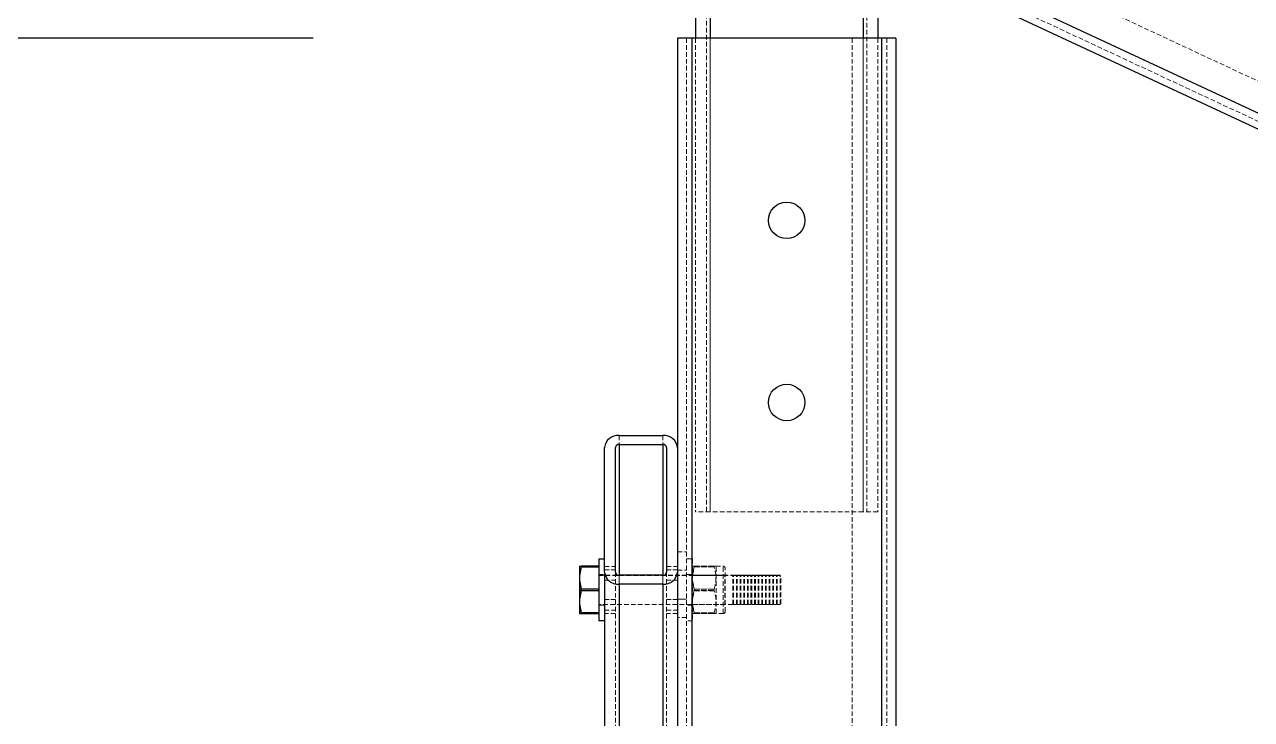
# Model space of a CAD drawing. Header units: millimetres. Extents: x -116399 to 112199, y -90759 to -31335.
# Drawn here: x 104888.4 to 105225.2, y -46844.9 to -46654.2 of the extents above; entities that cross this region are included whole.
import ezdxf

# ---------------------------------------------------------------- set-up
doc = ezdxf.new("R2010")
doc.units = ezdxf.units.MM
doc.linetypes.add('HIDDEN', pattern=[1.905, 1.27, -0.635])
doc.styles.add('Annotative', font='simplex.shx', dxfattribs={"height": 2.5})
doc.dimstyles.new('Annotative', dxfattribs={"dimscale": 0, "dimtxt": 2.5, "dimasz": 2.5, "dimexe": 1.25, "dimexo": 2, "dimtad": 1, "dimtxsty": 'Annotative', "dimblk": 'OBLIQUE', "dimcen": 2.5, "dimazin": 3, "dimtfac": 1, "dimtmove": 0, "dimatfit": 3, "dimfxl": 1})

# ---------------------------------------------------------------- blocks, each defined once
blk = doc.blocks.new('_Oblique')
at = {"color": 0, "linetype": 'ByBlock', "lineweight": -2}
blk.add_line((-0.5, -0.5), (0.5, 0.5), dxfattribs=at)
blk = doc.blocks.new('*D412')
at = {"color": 8, "lineweight": -2}
for p, q in [((104967.62, -46657.92), (104455.26, -46657.92)), ((104517.76, -50072.92), (104517.76, -46657.92)), ((104668.65, -50072.92), (104455.26, -50072.92))]:
    blk.add_line(p, q, dxfattribs=at)
at = {"layer": 'Defpoints', "color": 0}
for p in [(104517.76, -46657.92), (105067.62, -46657.92), (104768.65, -50072.92)]:
    blk.add_point(p, dxfattribs=at)
at = {"color": 8, "lineweight": -2, "xscale": 125, "yscale": 125, "zscale": 125}
for p, rotation in [((104517.76, -46657.92), 90), ((104517.76, -50072.92), 270)]:
    blk.add_blockref('_Oblique', p, dxfattribs=dict(at, rotation=rotation))
at = {"insert": (104424.01, -48365.42), "char_height": 125, "attachment_point": 5, "rotation": 90, "style": 'Annotative'}
blk.add_mtext('3415', dxfattribs=at)
blk = doc.blocks.new('*D405')
at = {"color": 8, "lineweight": -2}
for p, q in [((105058.38, -46427.75), (105131.21, -46271.57)), ((105123.29, -46288.56), (106392.11, -46880.24)), ((106327.21, -47019.42), (106400.04, -46863.24))]:
    blk.add_line(p, q, dxfattribs=at)
at = {"layer": 'Defpoints', "color": 0}
for p in [(105045.7, -46454.94), (106392.11, -46880.24), (106314.53, -47046.61)]:
    blk.add_point(p, dxfattribs=at)
at = {"color": 8, "lineweight": -2, "xscale": 37.5, "yscale": 37.5, "zscale": 37.5}
for p, rotation in [((105123.29, -46288.56), 154.9996608847016), ((106392.11, -46880.24), 334.9996608847017)]:
    blk.add_blockref('_Oblique', p, dxfattribs=dict(at, rotation=rotation))
at = {"insert": (105769.59, -46558.91), "char_height": 37.5, "attachment_point": 5, "rotation": 334.9997, "style": 'Annotative'}
blk.add_mtext('1400', dxfattribs=at)
blk = doc.blocks.new('*D402')
at = {"color": 8, "lineweight": -2}
for p, q in [((104631.93, -46195.59), (104769.45, -45900.69)), ((106922.16, -46925.22), (104761.52, -45917.69)), ((106792.57, -47203.12), (106930.08, -46908.23))]:
    blk.add_line(p, q, dxfattribs=at)
at = {"layer": 'Defpoints', "color": 0}
for p in [(104761.52, -45917.69), (104619.25, -46222.78), (106779.89, -47230.31)]:
    blk.add_point(p, dxfattribs=at)
at = {"color": 8, "lineweight": -2, "xscale": 37.5, "yscale": 37.5, "zscale": 37.5}
for p, rotation in [((104761.52, -45917.69), 154.9996608846983), ((106922.16, -46925.22), 334.9996608846983)]:
    blk.add_blockref('_Oblique', p, dxfattribs=dict(at, rotation=rotation))
at = {"insert": (105853.73, -46395.96), "char_height": 37.5, "attachment_point": 5, "rotation": 334.9997, "style": 'Annotative'}
blk.add_mtext('2384', dxfattribs=at)

msp = doc.modelspace()

# ---------------------------------------------------------------- linework, layer by layer
at = {"color": 7, "linetype": 'HIDDEN', "lineweight": 18}
for p, q in [((108530.877, -48210.328), (104905.655, -46519.834)), ((108527.496, -48217.578), (104902.274, -46527.084)), ((108527.496, -48217.578), (104902.274, -46527.084)), ((108527.496, -48217.578), (104902.274, -46527.084)), ((108527.496, -48217.578), (104902.274, -46527.084)), ((108527.496, -48217.578), (104902.274, -46527.084)), ((108527.496, -48217.578), (104902.274, -46527.084)), ((108527.496, -48217.578), (104902.274, -46527.084)), ((108526.65, -48219.391), (104901.429, -46528.897)), ((105075.624, -46557.919), (105075.624, -46787.919)), ((105076.624, -46557.919), (105076.624, -46787.919)), ((105076.624, -46557.919), (105076.624, -46787.919)), ((105076.624, -46557.919), (105076.624, -46787.919)), ((105118.624, -46577.038), (105118.624, -46787.919)), ((105118.624, -46577.038), (105118.624, -46787.919)), ((105118.624, -46577.038), (105118.624, -46787.919)), ((105119.624, -46577.504), (105119.624, -46787.919)), ((105070.124, -46657.919), (105070.124, -50072.919)), ((105071.624, -46657.919), (105071.624, -50072.919)), ((105071.624, -46657.919), (105071.624, -50072.919)), ((105071.624, -46657.919), (105071.624, -50072.919)), ((105072.624, -46657.919), (105072.624, -46787.919)), ((105076.624, -46657.919), (105076.624, -46787.919)), ((105115.624, -46657.919), (105115.624, -50072.919)), ((105118.624, -46657.919), (105118.624, -46787.919)), ((105122.624, -46657.919), (105122.624, -46787.919)), ((105123.624, -46657.919), (105123.624, -50072.919)), ((105123.624, -46657.919), (105123.624, -50072.919)), ((105123.624, -46657.919), (105123.624, -50072.919)), ((105123.624, -46657.919), (105123.624, -50072.919)), ((105123.624, -46657.919), (105123.624, -50072.919)), ((105123.624, -46657.919), (105123.624, -50072.919)), ((105123.624, -46657.919), (105123.624, -50072.919)), ((105125.124, -46657.919), (105125.124, -50072.919)), ((105051.624, -46766.988), (105051.624, -48618.493)), ((105063.624, -46767.003), (105051.624, -46767.003)), ((105051.624, -46767.003), (105051.624, -48615.806)), ((105063.624, -46766.988), (105063.624, -48618.493)), ((105063.624, -46767.003), (105063.624, -48615.806)), ((105051.624, -46769.452), (105051.624, -48618.255)), ((105063.624, -46769.452), (105051.624, -46769.452)), ((105063.624, -46769.452), (105063.624, -48618.255)), ((105076.624, -46787.919), (105072.624, -46787.919)), ((105118.624, -46787.919), (105076.624, -46787.919)), ((105122.624, -46787.919), (105118.624, -46787.919)), ((105067.624, -46798.919), (105070.124, -46798.919)), ((105070.124, -46800.863), (105071.724, -46800.863)), ((105070.124, -46800.865), (105071.724, -46800.865)), ((105071.724, -46800.863), (105071.724, -46800.865)), ((105071.724, -46800.865), (105071.724, -46817.865)), ((105041.224, -46802.869), (105040.724, -46802.866)), ((105041.224, -46803.046), (105040.724, -46805.531)), ((105040.724, -46805.543), (105041.224, -46803.054)), ((105040.724, -46805.545), (105041.224, -46803.056)), ((105041.224, -46802.867), (105046.024, -46802.867)), ((105041.224, -46802.869), (105046.024, -46802.869)), ((105041.224, -46803.046), (105046.024, -46803.046)), ((105046.024, -46803.054), (105041.224, -46803.054)), ((105046.024, -46803.056), (105041.224, -46803.056)), ((105047.624, -46802.919), (105050.624, -46802.919)), ((105050.624, -46803.838), (105047.624, -46803.838)), ((105047.624, -46803.841), (105050.624, -46803.841)), ((105064.624, -46802.919), (105067.624, -46802.919)), ((105067.624, -46803.838), (105064.624, -46803.838)), ((105064.624, -46803.841), (105067.624, -46803.841)), ((105067.624, -46803.919), (105070.124, -46803.919)), ((105067.624, -46803.919), (105070.124, -46803.919)), ((105071.724, -46802.874), (105071.73, -46802.863)), ((105071.724, -46802.876), (105071.73, -46802.865)), ((105071.802, -46805.398), (105072.243, -46803.074)), ((105077.704, -46802.86), (105072.243, -46802.86)), ((105072.243, -46803.068), (105072.243, -46802.862)), ((105077.704, -46802.862), (105072.243, -46802.862)), ((105072.243, -46802.867), (105077.704, -46802.867)), ((105072.243, -46802.869), (105072.243, -46803.076)), ((105072.243, -46802.869), (105077.704, -46802.869)), ((105072.243, -46803.066), (105077.704, -46803.066)), ((105072.243, -46803.068), (105077.704, -46803.068)), ((105077.704, -46803.074), (105072.243, -46803.074)), ((105077.704, -46803.076), (105072.243, -46803.076)), ((105077.704, -46802.86), (105078.217, -46802.863)), ((105077.704, -46803.068), (105077.704, -46802.862)), ((105078.217, -46802.863), (105078.224, -46802.874)), ((105078.217, -46802.865), (105078.224, -46802.876)), ((105078.224, -46802.876), (105078.224, -46802.874)), ((105078.224, -46802.874), (105080.224, -46802.874)), ((105078.224, -46815.855), (105078.224, -46802.876)), ((105078.224, -46802.876), (105080.224, -46802.876)), ((105080.224, -46815.852), (105080.224, -46802.874)), ((105080.224, -46815.855), (105080.224, -46802.876)), ((105080.724, -46803.376), (105080.724, -46803.374)), ((105080.724, -46815.355), (105080.724, -46803.376)), ((105040.724, -46806.683), (105041.224, -46809.169)), ((105041.224, -46809.184), (105040.724, -46806.696)), ((105041.224, -46809.186), (105040.724, -46806.698)), ((105046.024, -46805.163), (105047.624, -46805.163)), ((105046.024, -46805.165), (105047.624, -46805.165)), ((105046.024, -46805.363), (105082.824, -46805.363)), ((105046.024, -46805.365), (105082.824, -46805.365)), ((105047.624, -46806.727), (105050.624, -46806.727)), ((105047.624, -46806.734), (105050.624, -46806.734)), ((105050.624, -46804.507), (105050.624, -48656.011)), ((105051.624, -46805.322), (105051.624, -48656.827)), ((105051.624, -46805.322), (105051.624, -48620.94)), ((105051.624, -46805.365), (105051.624, -48654.168)), ((105051.624, -46805.365), (105063.624, -46805.365)), ((105063.624, -46805.322), (105063.624, -48656.827)), ((105063.624, -46805.322), (105063.624, -48620.94)), ((105063.624, -46805.365), (105063.624, -48654.168)), ((105064.624, -46804.507), (105064.624, -48656.011)), ((105064.624, -46806.727), (105067.624, -46806.727)), ((105064.624, -46806.734), (105067.624, -46806.734)), ((105070.124, -46805.163), (105071.724, -46805.163)), ((105070.124, -46805.165), (105071.724, -46805.165)), ((105071.724, -46805.363), (105080.624, -46805.363)), ((105071.724, -46805.365), (105080.624, -46805.365)), ((105071.801, -46806.825), (105072.243, -46809.149)), ((105080.624, -46805.363), (105080.724, -46805.263)), ((105080.624, -46805.365), (105080.724, -46805.265)), ((105080.624, -46805.365), (105080.624, -46805.363)), ((105080.624, -46813.365), (105080.624, -46805.365)), ((105082.824, -46805.365), (105082.824, -46805.363)), ((105082.824, -46813.365), (105082.824, -46805.365)), ((105082.824, -46805.563), (105083.024, -46805.563)), ((105082.824, -46805.565), (105083.024, -46805.565)), ((105083.024, -46805.365), (105083.024, -46805.363)), ((105083.024, -46805.363), (105083.824, -46805.363)), ((105083.024, -46813.365), (105083.024, -46805.365)), ((105083.024, -46805.365), (105083.824, -46805.365)), ((105083.824, -46805.365), (105083.824, -46805.363)), ((105083.824, -46813.365), (105083.824, -46805.365)), ((105083.824, -46805.563), (105084.024, -46805.563)), ((105083.824, -46805.565), (105084.024, -46805.565)), ((105084.024, -46805.365), (105084.024, -46805.363)), ((105084.024, -46805.363), (105084.824, -46805.363)), ((105084.024, -46813.365), (105084.024, -46805.365)), ((105084.024, -46805.365), (105084.824, -46805.365)), ((105084.824, -46805.365), (105084.824, -46805.363)), ((105084.824, -46813.365), (105084.824, -46805.365)), ((105084.824, -46805.563), (105085.024, -46805.563)), ((105084.824, -46805.565), (105085.024, -46805.565)), ((105085.024, -46805.365), (105085.024, -46805.363)), ((105085.024, -46805.363), (105085.824, -46805.363)), ((105085.024, -46813.365), (105085.024, -46805.365)), ((105085.024, -46805.365), (105085.824, -46805.365)), ((105085.824, -46805.365), (105085.824, -46805.363)), ((105085.824, -46813.365), (105085.824, -46805.365)), ((105085.824, -46805.563), (105086.024, -46805.563)), ((105085.824, -46805.565), (105086.024, -46805.565)), ((105086.024, -46805.365), (105086.024, -46805.363)), ((105086.024, -46805.363), (105086.824, -46805.363)), ((105086.024, -46813.365), (105086.024, -46805.365)), ((105086.024, -46805.365), (105086.824, -46805.365)), ((105086.824, -46805.365), (105086.824, -46805.363)), ((105086.824, -46813.365), (105086.824, -46805.365)), ((105086.824, -46805.563), (105087.024, -46805.563)), ((105086.824, -46805.565), (105087.024, -46805.565)), ((105087.024, -46805.365), (105087.024, -46805.363)), ((105087.024, -46805.363), (105087.824, -46805.363)), ((105087.024, -46813.365), (105087.024, -46805.365)), ((105087.024, -46805.365), (105087.824, -46805.365)), ((105087.824, -46805.365), (105087.824, -46805.363)), ((105087.824, -46813.365), (105087.824, -46805.365)), ((105087.824, -46805.563), (105088.024, -46805.563)), ((105087.824, -46805.565), (105088.024, -46805.565)), ((105088.024, -46805.365), (105088.024, -46805.363)), ((105088.024, -46805.363), (105088.824, -46805.363)), ((105088.024, -46813.365), (105088.024, -46805.365)), ((105088.024, -46805.365), (105088.824, -46805.365)), ((105088.824, -46805.365), (105088.824, -46805.363)), ((105088.824, -46813.365), (105088.824, -46805.365)), ((105088.824, -46805.563), (105089.024, -46805.563)), ((105088.824, -46805.565), (105089.024, -46805.565)), ((105089.024, -46805.365), (105089.024, -46805.363)), ((105089.024, -46805.363), (105089.824, -46805.363)), ((105089.024, -46813.365), (105089.024, -46805.365)), ((105089.024, -46805.365), (105089.824, -46805.365)), ((105089.824, -46805.365), (105089.824, -46805.363)), ((105089.824, -46813.365), (105089.824, -46805.365)), ((105089.824, -46805.563), (105090.024, -46805.563)), ((105089.824, -46805.565), (105090.024, -46805.565)), ((105090.024, -46805.365), (105090.024, -46805.363)), ((105090.024, -46805.363), (105090.824, -46805.363)), ((105090.024, -46813.365), (105090.024, -46805.365)), ((105090.024, -46805.365), (105090.824, -46805.365)), ((105090.824, -46805.365), (105090.824, -46805.363)), ((105090.824, -46813.365), (105090.824, -46805.365)), ((105090.824, -46805.563), (105091.024, -46805.563)), ((105090.824, -46805.565), (105091.024, -46805.565)), ((105091.024, -46805.365), (105091.024, -46805.363)), ((105091.024, -46805.363), (105091.824, -46805.363)), ((105091.024, -46813.365), (105091.024, -46805.365)), ((105091.024, -46805.365), (105091.824, -46805.365)), ((105091.824, -46805.365), (105091.824, -46805.363)), ((105091.824, -46813.365), (105091.824, -46805.365)), ((105091.824, -46805.563), (105092.024, -46805.563)), ((105091.824, -46805.565), (105092.024, -46805.565)), ((105092.024, -46805.365), (105092.024, -46805.363)), ((105092.024, -46805.363), (105092.824, -46805.363)), ((105092.024, -46813.365), (105092.024, -46805.365)), ((105092.024, -46805.365), (105092.824, -46805.365)), ((105092.824, -46805.365), (105092.824, -46805.363)), ((105092.824, -46813.365), (105092.824, -46805.365)), ((105092.824, -46805.563), (105093.024, -46805.563)), ((105092.824, -46805.565), (105093.024, -46805.565)), ((105093.024, -46805.365), (105093.024, -46805.363)), ((105093.024, -46805.363), (105093.824, -46805.363)), ((105093.024, -46813.365), (105093.024, -46805.365)), ((105093.024, -46805.365), (105093.824, -46805.365)), ((105093.824, -46805.365), (105093.824, -46805.363)), ((105093.824, -46813.365), (105093.824, -46805.365)), ((105093.824, -46805.563), (105094.024, -46805.563)), ((105093.824, -46805.565), (105094.024, -46805.565)), ((105094.024, -46805.365), (105094.024, -46805.363)), ((105094.024, -46805.363), (105094.824, -46805.363)), ((105094.024, -46813.365), (105094.024, -46805.365)), ((105094.024, -46805.365), (105094.824, -46805.365)), ((105094.824, -46805.365), (105094.824, -46805.363)), ((105094.824, -46813.365), (105094.824, -46805.365)), ((105094.824, -46805.563), (105095.024, -46805.563)), ((105094.824, -46805.565), (105095.024, -46805.565)), ((105095.024, -46805.365), (105095.024, -46805.363)), ((105095.024, -46805.363), (105095.824, -46805.363)), ((105095.024, -46813.365), (105095.024, -46805.365)), ((105095.024, -46805.365), (105095.824, -46805.365)), ((105095.824, -46805.365), (105095.824, -46805.363)), ((105095.824, -46813.365), (105095.824, -46805.365)), ((105095.824, -46805.563), (105096.024, -46805.563)), ((105095.824, -46805.565), (105096.024, -46805.565)), ((105096.024, -46805.565), (105096.024, -46805.563)), ((105096.024, -46813.165), (105096.024, -46805.565)), ((105041.224, -46809.542), (105040.724, -46812.031)), ((105040.724, -46812.043), (105041.224, -46809.558)), ((105040.724, -46812.045), (105041.224, -46809.56)), ((105046.024, -46809.169), (105041.224, -46809.169)), ((105041.224, -46809.184), (105046.024, -46809.184)), ((105041.224, -46809.186), (105046.024, -46809.186)), ((105041.224, -46809.542), (105046.024, -46809.542)), ((105046.024, -46809.558), (105041.224, -46809.558)), ((105046.024, -46809.56), (105041.224, -46809.56)), ((105051.624, -46807.814), (105051.624, -48656.617)), ((105051.624, -46807.814), (105063.624, -46807.814)), ((105063.624, -46807.814), (105063.624, -48656.617)), ((105071.801, -46811.9), (105072.243, -46809.578)), ((105077.704, -46809.149), (105072.243, -46809.149)), ((105072.243, -46809.564), (105072.243, -46809.151)), ((105077.704, -46809.151), (105072.243, -46809.151)), ((105072.243, -46809.164), (105077.704, -46809.164)), ((105072.243, -46809.167), (105072.243, -46809.58)), ((105072.243, -46809.167), (105077.704, -46809.167)), ((105072.243, -46809.562), (105077.704, -46809.562)), ((105072.243, -46809.564), (105077.704, -46809.564)), ((105077.704, -46809.578), (105072.243, -46809.578)), ((105077.704, -46809.58), (105072.243, -46809.58)), ((105077.704, -46809.564), (105077.704, -46809.151)), ((105040.724, -46813.184), (105041.224, -46815.672)), ((105041.224, -46815.68), (105040.724, -46813.195)), ((105041.224, -46815.683), (105040.724, -46813.197)), ((105082.824, -46813.363), (105046.024, -46813.363)), ((105082.824, -46813.365), (105046.024, -46813.365)), ((105047.624, -46813.563), (105046.024, -46813.563)), ((105047.624, -46813.565), (105046.024, -46813.565)), ((105050.624, -46811.997), (105047.624, -46811.997)), ((105047.624, -46812), (105050.624, -46812)), ((105067.624, -46811.997), (105064.624, -46811.997)), ((105064.624, -46812), (105067.624, -46812)), ((105070.124, -46811.919), (105067.624, -46811.919)), ((105067.624, -46811.919), (105070.124, -46811.919)), ((105071.724, -46813.563), (105070.124, -46813.563)), ((105071.724, -46813.565), (105070.124, -46813.565)), ((105080.624, -46813.363), (105071.724, -46813.363)), ((105080.624, -46813.365), (105071.724, -46813.365)), ((105071.801, -46813.327), (105072.243, -46815.653)), ((105080.724, -46813.463), (105080.624, -46813.363)), ((105080.724, -46813.465), (105080.624, -46813.365)), ((105083.024, -46813.163), (105082.824, -46813.163)), ((105083.024, -46813.165), (105082.824, -46813.165)), ((105083.824, -46813.363), (105083.024, -46813.363)), ((105083.824, -46813.365), (105083.024, -46813.365)), ((105084.024, -46813.163), (105083.824, -46813.163)), ((105084.024, -46813.165), (105083.824, -46813.165)), ((105084.824, -46813.363), (105084.024, -46813.363)), ((105084.824, -46813.365), (105084.024, -46813.365)), ((105085.024, -46813.163), (105084.824, -46813.163)), ((105085.024, -46813.165), (105084.824, -46813.165)), ((105085.824, -46813.363), (105085.024, -46813.363)), ((105085.824, -46813.365), (105085.024, -46813.365)), ((105086.024, -46813.163), (105085.824, -46813.163)), ((105086.024, -46813.165), (105085.824, -46813.165)), ((105086.824, -46813.363), (105086.024, -46813.363)), ((105086.824, -46813.365), (105086.024, -46813.365)), ((105087.024, -46813.163), (105086.824, -46813.163)), ((105087.024, -46813.165), (105086.824, -46813.165)), ((105087.824, -46813.363), (105087.024, -46813.363)), ((105087.824, -46813.365), (105087.024, -46813.365)), ((105088.024, -46813.163), (105087.824, -46813.163)), ((105088.024, -46813.165), (105087.824, -46813.165)), ((105088.824, -46813.363), (105088.024, -46813.363)), ((105088.824, -46813.365), (105088.024, -46813.365)), ((105089.024, -46813.163), (105088.824, -46813.163)), ((105089.024, -46813.165), (105088.824, -46813.165)), ((105089.824, -46813.363), (105089.024, -46813.363)), ((105089.824, -46813.365), (105089.024, -46813.365)), ((105090.024, -46813.163), (105089.824, -46813.163)), ((105090.024, -46813.165), (105089.824, -46813.165)), ((105090.824, -46813.363), (105090.024, -46813.363)), ((105090.824, -46813.365), (105090.024, -46813.365)), ((105091.024, -46813.163), (105090.824, -46813.163)), ((105091.024, -46813.165), (105090.824, -46813.165)), ((105091.824, -46813.363), (105091.024, -46813.363)), ((105091.824, -46813.365), (105091.024, -46813.365)), ((105092.024, -46813.163), (105091.824, -46813.163)), ((105092.024, -46813.165), (105091.824, -46813.165)), ((105092.824, -46813.363), (105092.024, -46813.363)), ((105092.824, -46813.365), (105092.024, -46813.365)), ((105093.024, -46813.163), (105092.824, -46813.163)), ((105093.024, -46813.165), (105092.824, -46813.165)), ((105093.824, -46813.363), (105093.024, -46813.363)), ((105093.824, -46813.365), (105093.024, -46813.365)), ((105094.024, -46813.163), (105093.824, -46813.163)), ((105094.024, -46813.165), (105093.824, -46813.165)), ((105094.824, -46813.363), (105094.024, -46813.363)), ((105094.824, -46813.365), (105094.024, -46813.365)), ((105095.024, -46813.163), (105094.824, -46813.163)), ((105095.024, -46813.165), (105094.824, -46813.165)), ((105095.824, -46813.363), (105095.024, -46813.363)), ((105095.824, -46813.365), (105095.024, -46813.365)), ((105096.024, -46813.163), (105095.824, -46813.163)), ((105096.024, -46813.165), (105095.824, -46813.165)), ((105041.224, -46815.86), (105040.724, -46815.863)), ((105046.024, -46815.672), (105041.224, -46815.672)), ((105041.224, -46815.68), (105046.024, -46815.68)), ((105041.224, -46815.683), (105046.024, -46815.683)), ((105041.224, -46815.86), (105046.024, -46815.86)), ((105046.024, -46815.867), (105041.224, -46815.867)), ((105047.624, -46814.889), (105050.624, -46814.889)), ((105047.624, -46814.89), (105050.624, -46814.89)), ((105050.624, -46815.808), (105047.624, -46815.808)), ((105050.624, -46815.812), (105047.624, -46815.812)), ((105064.624, -46814.889), (105067.624, -46814.889)), ((105064.624, -46814.89), (105067.624, -46814.89)), ((105067.624, -46815.808), (105064.624, -46815.808)), ((105067.624, -46815.812), (105064.624, -46815.812)), ((105070.124, -46816.919), (105067.624, -46816.919)), ((105071.73, -46815.863), (105071.724, -46815.852)), ((105071.73, -46815.865), (105071.724, -46815.855)), ((105072.243, -46815.86), (105071.73, -46815.863)), ((105077.704, -46815.653), (105072.243, -46815.653)), ((105072.243, -46815.862), (105072.243, -46815.655)), ((105077.704, -46815.655), (105072.243, -46815.655)), ((105072.243, -46815.661), (105077.704, -46815.661)), ((105072.243, -46815.663), (105072.243, -46815.869)), ((105072.243, -46815.663), (105077.704, -46815.663)), ((105072.243, -46815.86), (105077.704, -46815.86)), ((105072.243, -46815.862), (105077.704, -46815.862)), ((105077.704, -46815.867), (105072.243, -46815.867)), ((105077.704, -46815.869), (105072.243, -46815.869)), ((105077.704, -46815.862), (105077.704, -46815.655)), ((105077.704, -46815.867), (105077.857, -46815.866)), ((105077.704, -46815.869), (105077.857, -46815.868)), ((105078.224, -46815.852), (105078.217, -46815.863)), ((105078.224, -46815.855), (105078.217, -46815.865)), ((105080.224, -46815.852), (105078.224, -46815.852)), ((105080.224, -46815.855), (105078.224, -46815.855)), ((105047.624, -46817.863), (105046.024, -46817.863)), ((105071.724, -46817.863), (105070.124, -46817.863)), ((105071.724, -46817.865), (105070.124, -46817.865))]:
    msp.add_line(p, q, dxfattribs=at)
at = {"color": 7, "linetype": 'Continuous', "lineweight": 25}
for p, q in [((108527.496, -48217.578), (104902.274, -46527.084)), ((108525.805, -48221.204), (104900.584, -46530.709)), ((105072.624, -46610.733), (105072.624, -46657.919)), ((105076.624, -46612.598), (105076.624, -46657.919)), ((105118.624, -46632.183), (105118.624, -46657.919)), ((105122.624, -46634.048), (105122.624, -46657.919)), ((105067.624, -46657.919), (105067.624, -46783.214)), ((105071.624, -46657.919), (105067.624, -46657.919)), ((105071.624, -46657.919), (105071.624, -50072.919)), ((105123.624, -46657.919), (105071.624, -46657.919)), ((105123.624, -46657.919), (105123.624, -50072.919)), ((105127.624, -46657.919), (105123.624, -46657.919)), ((105127.624, -46657.919), (105127.624, -50072.919)), ((105051.624, -46766.988), (105063.624, -46766.988)), ((105047.624, -46804.507), (105047.624, -46770.251)), ((105050.624, -46804.507), (105050.624, -46770.251)), ((105051.624, -46769.435), (105063.624, -46769.435)), ((105051.624, -46769.435), (105051.624, -46805.322)), ((105063.624, -46769.435), (105063.624, -46805.322)), ((105064.624, -46770.251), (105064.624, -46804.507)), ((105067.624, -46783.214), (105067.624, -46804.507)), ((105046.024, -46800.863), (105047.624, -46800.863)), ((105046.024, -46800.863), (105046.024, -46800.865)), ((105046.024, -46800.865), (105047.624, -46800.865)), ((105046.024, -46800.865), (105046.024, -46817.865)), ((105040.724, -46802.863), (105041.224, -46802.86)), ((105040.724, -46802.865), (105041.224, -46802.862)), ((105040.724, -46802.865), (105040.724, -46805.534)), ((105041.224, -46803.048), (105040.724, -46805.534)), ((105046.024, -46802.86), (105041.224, -46802.86)), ((105041.224, -46803.048), (105041.224, -46802.862)), ((105046.024, -46802.862), (105041.224, -46802.862)), ((105041.224, -46803.048), (105046.024, -46803.048)), ((105040.724, -46805.534), (105040.724, -46806.685)), ((105040.724, -46806.685), (105041.224, -46809.171)), ((105040.724, -46806.685), (105040.724, -46812.033)), ((105047.624, -46804.507), (105047.624, -48656.011)), ((105063.624, -46805.322), (105051.624, -46805.322)), ((105067.624, -46804.507), (105067.624, -46815.222)), ((105041.224, -46809.544), (105040.724, -46812.033)), ((105041.224, -46809.544), (105041.224, -46809.171)), ((105046.024, -46809.171), (105041.224, -46809.171)), ((105041.224, -46809.544), (105046.024, -46809.544)), ((105063.624, -46807.769), (105051.624, -46807.769)), ((105051.624, -46807.769), (105051.624, -48659.274)), ((105063.624, -46807.769), (105063.624, -48659.274)), ((105040.724, -46812.033), (105040.724, -46813.186)), ((105040.724, -46813.186), (105041.224, -46815.674)), ((105040.724, -46813.186), (105040.724, -46815.865)), ((105041.224, -46815.862), (105040.724, -46815.865)), ((105040.724, -46815.865), (105040.724, -46815.866)), ((105040.724, -46815.866), (105041.224, -46815.869)), ((105046.024, -46815.674), (105041.224, -46815.674)), ((105041.224, -46815.862), (105041.224, -46815.674)), ((105041.224, -46815.862), (105046.024, -46815.862)), ((105046.024, -46815.869), (105041.224, -46815.869)), ((105067.624, -46815.222), (105067.624, -50072.919)), ((105047.624, -46817.865), (105046.024, -46817.865))]:
    msp.add_line(p, q, dxfattribs=at)
at = {"color": 7, "linetype": 'HIDDEN', "lineweight": 18, "flags": 128}
for points in [[(105072.243, -46802.867), (105071.73, -46802.863), (105072.243, -46802.86)], [(105072.243, -46802.869), (105071.73, -46802.865), (105072.243, -46802.862)], [(105072.243, -46803.066), (105071.838, -46804.746), (105071.801, -46805.402)], [(105077.704, -46802.862), (105078.217, -46802.865), (105077.704, -46802.869)], [(105072.243, -46809.164), (105071.838, -46807.482), (105071.801, -46806.829)], [(105072.243, -46809.562), (105071.838, -46811.245), (105071.801, -46811.904)], [(105072.243, -46815.661), (105071.838, -46813.98), (105071.802, -46813.33)], [(105072.243, -46815.862), (105071.73, -46815.865), (105072.243, -46815.869)], [(105078.207, -46815.863), (105078.217, -46815.863), (105077.704, -46815.86)], [(105078.207, -46815.865), (105078.217, -46815.865), (105077.704, -46815.862)]]:
    msp.add_lwpolyline(points, dxfattribs=at)
at = {"color": 7, "linetype": 'Continuous', "lineweight": 25}
for centre in [(105097.624, -46707.919), (105097.624, -46757.919)]:
    msp.add_circle(centre, 5, dxfattribs=at)
for centre, radius, start, end in [((105051.289, -46770.661), 3.688, 84.79209, 173.6103), ((105063.958, -46770.661), 3.688, 6.3897, 95.20791), ((105051.54, -46770.353), 0.922, 84.79209, 173.6103), ((105063.707, -46770.353), 0.922, 6.3897, 95.20791), ((105051.289, -46804.096), 3.688, 186.3897, 275.20791), ((105051.54, -46804.404), 0.922, 186.3897, 275.20791), ((105063.958, -46804.096), 3.688, 264.79209, 353.6103), ((105063.707, -46804.404), 0.922, 264.79209, 353.6103)]:
    msp.add_arc(centre, radius, start, end, dxfattribs=at)
at = {"color": 7, "linetype": 'HIDDEN', "lineweight": 18}
for centre, radius, start, end in [((105051.54, -46770.371), 0.922, 84.80846, 173.63509), ((105063.707, -46770.371), 0.922, 6.36491, 95.19154), ((105081.092, -46806.109), 9.357, 161.03151, 198.96849), ((105081.114, -46806.121), 9.379, 161.05415, 198.94585), ((105068.855, -46806.107), 9.357, 341.03167, 18.96833), ((105068.855, -46806.109), 9.357, 341.03151, 18.96849), ((105080.224, -46803.374), 0.5, 0, 90), ((105080.224, -46803.376), 0.5, 0, 90), ((105051.29, -46804.14), 3.689, 186.36491, 275.19154), ((105051.54, -46804.447), 0.922, 186.36491, 275.19154), ((105063.958, -46804.14), 3.689, 264.80846, 353.63509), ((105063.707, -46804.447), 0.922, 264.80846, 353.63509), ((105081.114, -46812.609), 9.379, 161.05415, 198.94585), ((105081.092, -46812.621), 9.357, 161.03151, 198.96849), ((105068.833, -46812.607), 9.379, 341.05399, 18.94601), ((105068.833, -46812.609), 9.379, 341.05415, 18.94585), ((105080.224, -46815.352), 0.5, 270, 360), ((105080.224, -46815.355), 0.5, 270, 360)]:
    msp.add_arc(centre, radius, start, end, dxfattribs=at)

# ---------------------------------------------------------------- dimensions: what is measured, and where the dimension line sits
for base, p1, p2, angle, picture, middle in [((104761.523, -45917.687), (106779.886, -47230.314), (104619.255, -46222.779), 334.99966, '*D402', (105853.726, -46395.965)), ((104517.756, -46657.919), (104768.648, -50072.919), (105067.624, -46657.919), 90, '*D412', (104424.006, -48365.419))]:
    dim = msp.add_linear_dim(base=base, p1=p1, p2=p2, angle=angle, dimstyle='Annotative', override={"dimscale": 0, "dimtix": 0, "dimtofl": 1, "dimtmove": 0, "dimatfit": 3})
    dim.commit()
    dim.dimension.update_dxf_attribs({"geometry": picture, "text_midpoint": middle})
dim = msp.add_aligned_dim(p1=(105045.702, -46454.941), p2=(106314.53, -47046.614), distance=183.576, dimstyle='Annotative', override={"dimscale": 0, "dimtix": 0, "dimtofl": 1, "dimtmove": 0, "dimatfit": 3})
dim.commit()
dim.dimension.update_dxf_attribs({"geometry": '*D405', "text_midpoint": (105769.586, -46558.912)})

doc.saveas('drawing.dxf')
